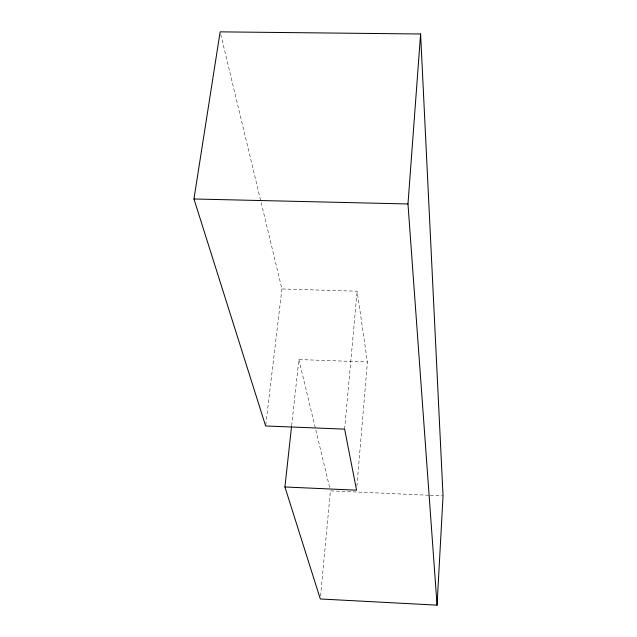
<?xml version="1.0" encoding="UTF-8"?>
<svg xmlns="http://www.w3.org/2000/svg" width="637" height="637" viewBox="0 0 637 637"><rect width="100%" height="100%" fill="white"/><g stroke="black" fill="none" stroke-linecap="round" stroke-linejoin="round"><path stroke-width="0.48" stroke-dasharray="3.19 2.39" d="M356.895 486.23L367.422 361.959L357.142 291.205L281.92 288.959L220.601 33.785M344.625 429.139L357.142 291.205M320.57 596.025L330.428 490.832L429.219 495.26M291.635 425.739L298.88 359.555L367.422 361.959M265.772 424.983L281.92 288.959M430.206 495.299L443.041 495.873M298.88 359.555L329.735 487.934"/><path stroke-width="0.96" d="M284.922 486.979L320.3 598.979L437.07 605.15L443.041 495.873L420.603 33.992L220.139 31.85L193.959 198.983L265.653 425.97L344.625 429.139L356.561 490.179L284.922 486.979L291.523 426.726M437.07 605.15L407.983 203.967L420.603 33.992M193.959 198.983L407.983 203.967"/></g></svg>
